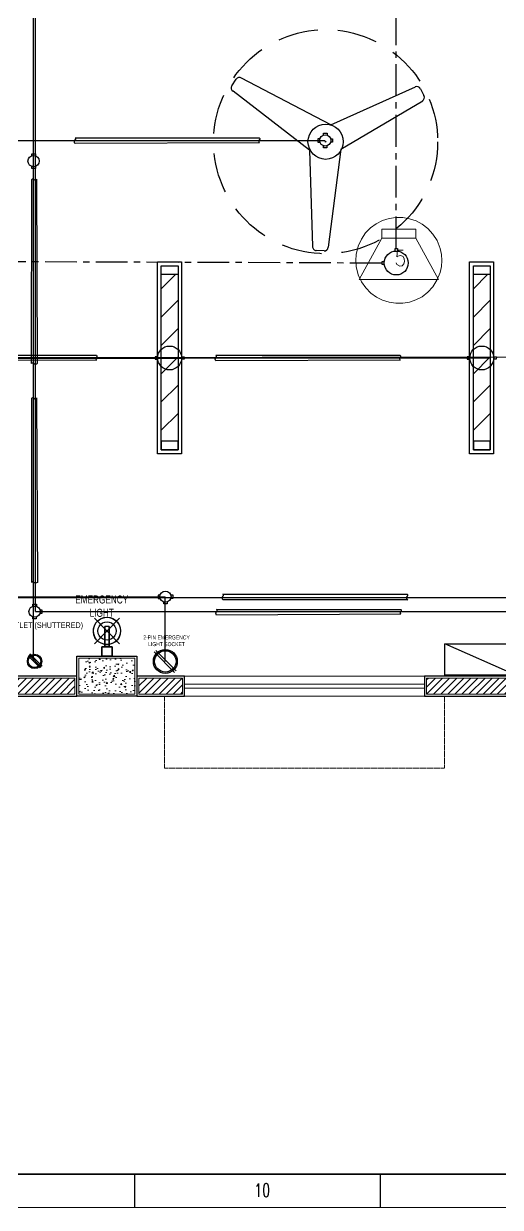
# Model space of a CAD drawing. Header units: inches. Extents: x 112 to 4169, y -2569 to 841.
# Drawn here: x 2096.3 to 2215.4, y -1182 to -886.2 of the extents above; entities that cross this region are included whole.
import ezdxf

# ---------------------------------------------------------------- set-up
doc = ezdxf.new("R2010")
doc.units = ezdxf.units.IN
doc.header["$MEASUREMENT"] = 0
for name, pattern in [('Bathroom _ King & Twin$0$CENTER', [50.8, 31.75, -6.35, 6.35, -6.35]), ('DASH', [0.35, 0.25, -0.1]), ('DASHED', [0.75, 0.5, -0.25])]:
    doc.linetypes.add(name, pattern=pattern)
for name, color, linetype in [('Cables', 7, 'Continuous'), ('HVAC', 44, 'Continuous'), ('Layer 1', 7, 'Continuous'), ('PVC Conduit and Circular Boxes', 7, 'Continuous'), ('Sockets', 7, 'Continuous'), ('wall 05', 253, 'Continuous')]:
    doc.layers.add(name, color=color, linetype=linetype)
for name, color, linetype, lineweight in [('COLUMN', 1, 'Continuous', 25), ('E-CF-Ceiling-Fan', 42, 'Continuous', 30), ('Glass', 5, 'Continuous', 9), ('HACTH', 8, 'Continuous', 9), ('Plaster Line', 254, 'Continuous', 15), ('Sunshed', 5, 'Continuous', 15), ('Text', 252, 'Continuous', 15), ('WINDOW', 140, 'Continuous', 9)]:
    doc.layers.add(name, color=color, linetype=linetype, lineweight=lineweight)
doc.styles.add('Swiss721', font='swisscl.ttf')
doc.styles.add('TEG BORDER', font='txt_qlt.shx', dxfattribs={"width": 0.7, "bigfont": 'hztxt.shx'})

# ---------------------------------------------------------------- blocks, each defined once
blk = doc.blocks.new('C10X15')
at = {"layer": 'HACTH'}
h = blk.add_hatch(dxfattribs=at)
h.set_pattern_fill('AR-CONC', color=256, scale=0.5, style=0)
h.set_pattern_definition([(50, (0, 0), (3.58630091, -0.31376067), [0.375, -4.125]), (355, (0, 0), (-0.69375667, 3.76096067), [0.3, -3.3]), (100.4514, (0.299, -0.026), (2.89254691, 3.44719771), [0.31870095, -3.50571056]), (46.1842, (0, 1), (5.33620524, -0.82759507), [0.5625, -6.1875]), (96.6356, (0.4447, 0.931), (4.67331353, 4.87058935), [0.47805144, -5.258565]), (351.1842, (0, 1), (4.67330973, 4.870593), [0.45, -4.95]), (21, (0.5, 0.75), (2.98453526, -2.01309445), [0.375, -4.125]), (326, (0.5, 0.75), (1.21657666, 3.62575023), [0.3, -3.3]), (71.4514, (0.7487, 0.5822), (4.20111314, 1.61265248), [0.31870095, -3.50571056]), (37.5, (0, 0), (0.060799277, 1.66446927), [0, -3.26, 0, -3.35, 0, -3.3125]), (7.5, (0, 0), (1.315347687, 1.97205856), [0, -1.91, 0, -3.185, 0, -1.2625]), (327.5, (-1.115, 0), (2.66911218, -0.112774359), [0, -1.25, 0, -3.9, 0, -5.175]), (317.5, (-1.615, 0), (2.915930847, 0.50052491), [0, -1.625, 0, -2.59, 0, -3.675])])
h.paths.add_polyline_path([(88231.5, -6817.5), (88231.5, -6808.5), (88217.5, -6808.5), (88217.5, -6817.5)])
at = {"layer": 'COLUMN'}
blk.add_lwpolyline([(88217, -6808), (88232, -6808), (88232, -6818), (88217, -6818)], close=True, dxfattribs=at)
at = {"layer": 'Plaster Line'}
blk.add_lwpolyline([(88217.5, -6808.5), (88231.5, -6808.5), (88231.5, -6817.5), (88217.5, -6817.5)], close=True, dxfattribs=at)
blk = doc.blocks.new('CF')
for p, q in [((-23.84, 14.22), (-22.76, 15.89)), ((1.35, 4.29), (-21.39, 16.19)), ((-4.07, -2.11), (-23.55, 12.84)), ((1.35, 4.29), (22.9, 13.97)), ((24.1, 13.48), (25.01, 11.71)), ((3.87, -1.9), (24.71, 10.43)), ((-4.07, -2.11), (-3.33, -26.62)), ((3.87, -1.9), (0.65, -26.82)), ((-0.39, -27.76), (-2.38, -27.66))]:
    blk.add_line(p, q)
for radius in [4.48, 0.0888]:
    blk.add_circle((0, 0), radius)
for centre, radius, start, end in [((-21.93, 15.35), 0.996, 57.1351, 147.1351), ((-23.01, 13.68), 0.996, 147.1351, 237.1351), ((23.21, 13.03), 0.996, 27.1351, 117.1351), ((24.09, 11.25), 1.03, 299.2548, 26.4357), ((-2.33, -26.67), 0.996, 177.1351, 267.1351), ((-0.34, -26.77), 0.996, 267.1351, 357.1351)]:
    blk.add_arc(centre, radius, start, end)
blk = doc.blocks.new('240 BORDER A2')
at = {"linetype": 'Continuous'}
blk.add_line((5, 5), (489, 5), dxfattribs=at)
for p, q in [((334.12, 0), (334.12, 5)), ((371.25, 0), (371.25, 5))]:
    blk.add_line(p, q)
at = {"color": 5, "lineweight": 15}
blk.add_lwpolyline([(0, 420), (594, 420), (594, 0), (0, 0)], close=True, dxfattribs=at)
blk.add_lwpolyline([(5, 415), (589, 415), (589, 5), (5, 5)], close=True)
at = {"insert": (352.17, 1.59), "char_height": 2, "width": 2, "attachment_point": 7, "style": 'TEG BORDER'}
blk.add_mtext('\\pi2.2204e-016;10', dxfattribs=at)

msp = doc.modelspace()

# ---------------------------------------------------------------- hatches: boundary and pattern name
h = msp.add_hatch()
h.set_pattern_fill('ANSI31', color=256, scale=40)
h.set_pattern_definition([(45, (1904.7855, -1072.263), (-3.53553, 3.53553), [])])
h.paths.add_polyline_path([(2134.84, -948.92), (2130.64, -948.92), (2130.64, -990.53), (2134.84, -990.53)])
h = msp.add_hatch()
h.set_pattern_fill('ANSI31', color=256, scale=40)
h.set_pattern_definition([(45, (1982.7855, -1072.263), (-3.53553, 3.53553), [])])
h.paths.add_polyline_path([(2212.84, -948.92), (2208.64, -948.92), (2208.64, -990.53), (2212.84, -990.53)])
at = {"layer": 'HACTH'}
h = msp.add_hatch(dxfattribs=at)
h.set_pattern_fill('ANSI31', color=256, scale=10, style=0)
h.set_pattern_definition([(45, (-121374.6227, -172383.6424), (-0.8838834765, 0.8838834765), [])])
h.paths.add_polyline_path([(2135.95, -1053.74), (2135.95, -1049.74), (2125.08, -1049.74), (2125.08, -1053.74)])
h.paths.add_polyline_path([(2065.08, -1049.74), (2043.08, -1049.74), (2043.08, -1053.74), (2109.08, -1053.74), (2109.08, -1049.74)])
h = msp.add_hatch(dxfattribs=at)
h.set_pattern_fill('ANSI31', color=256, scale=10, style=0)
h.set_pattern_definition([(45, (-117178.1, -173739.3368), (-0.8838834765, 0.8838834765), [])])
h.paths.add_polyline_path([(2278.08, -1053.74), (2278.08, -1049.74), (2196.95, -1049.74), (2196.95, -1053.74)])

# ---------------------------------------------------------------- linework, layer by layer
for p, q in [((2130.64, -969.73), (2134.84, -969.73)), ((2208.64, -969.73), (2212.84, -969.73))]:
    msp.add_line(p, q)
at = {"lineweight": 15}
for points in [[(2185.78, -937.57), (2185.78, -939.85), (2180.14, -950.17), (2199.94, -950.17)], [(2194.3, -937.57), (2185.78, -937.57)], [(2185.78, -939.85), (2194.3, -939.85), (2194.3, -937.57)], [(2199.94, -950.17), (2194.3, -939.85)]]:
    msp.add_lwpolyline(points, dxfattribs=at)
for points in [[(2189.08, -943.06), (2189.08, -942.38), (2189.68, -942.38), (2189.68, -943.06)], [(2186.41, -945.76), (2185.73, -945.77), (2185.74, -946.36), (2186.41, -946.36)], [(2129.77, -969.5), (2129.09, -969.5), (2129.09, -970.1), (2129.77, -970.09)], [(2135.71, -969.5), (2136.39, -969.5), (2136.38, -970.1), (2135.71, -970.09)], [(2207.77, -969.5), (2207.09, -969.5), (2207.09, -970.1), (2207.77, -970.09)], [(2213.71, -969.5), (2214.39, -969.5), (2214.38, -970.1), (2213.71, -970.09)]]:
    msp.add_lwpolyline(points)
for points in [[(2135.7, -993.73), (2129.7, -993.73), (2129.7, -945.73), (2135.7, -945.73)], [(2213.7, -993.73), (2207.7, -993.73), (2207.7, -945.73), (2213.7, -945.73)], [(2134.84, -992.67), (2130.64, -992.67), (2130.64, -946.78), (2134.84, -946.78)], [(2130.64, -946.78), (2134.84, -946.78), (2134.84, -948.92), (2130.64, -948.92)], [(2212.84, -992.67), (2208.64, -992.67), (2208.64, -946.78), (2212.84, -946.78)], [(2208.64, -946.78), (2212.84, -946.78), (2212.84, -948.92), (2208.64, -948.92)], [(2130.64, -992.67), (2134.84, -992.67), (2134.84, -990.53), (2130.64, -990.53)], [(2208.64, -992.67), (2212.84, -992.67), (2212.84, -990.53), (2208.64, -990.53)]]:
    msp.add_lwpolyline(points, close=True)
at = {"linetype": 'DASHED', "ltscale": 20}
msp.add_circle((2171.72, -915.73), 28, dxfattribs=at)
for centre in [(2189.38, -946.03), (2132.74, -969.76), (2210.74, -969.76)]:
    msp.add_circle(centre, 2.99)
at = {"lineweight": 15}
for points, knots in [([(2200.78, -945.37), (2200.78, -945.37), (2200.66, -943.87), (2200.66, -943.87), (2200.66, -943.87), (2200.36, -942.37), (2200.36, -942.37), (2196.83, -931.32), (2181.32, -932.39), (2179.36, -943.87), (2179.36, -943.87), (2179.24, -945.37), (2179.24, -945.37), (2179.24, -945.37), (2179.36, -946.93), (2179.36, -946.93), (2181.41, -958.4), (2196.75, -959.43), (2200.36, -948.43), (2200.36, -948.43), (2200.66, -946.93), (2200.66, -946.93), (2200.66, -946.93), (2200.78, -945.37), (2200.78, -945.37)], [0, 0, 0, 0, 1, 1, 1, 2, 2, 2, 3, 3, 3, 4, 4, 4, 5, 5, 5, 6, 6, 6, 7, 7, 7, 8, 8, 8, 8]), ([(2191.12, -942.85), (2191.12, -942.85), (2189.68, -942.85), (2189.68, -942.85), (2189.68, -942.85), (2189.5, -944.53), (2189.5, -944.53), (2189.5, -944.53), (2189.68, -944.35), (2189.68, -944.35), (2192.33, -943.07), (2191.73, -948.37), (2189.5, -946.39), (2189.5, -946.39), (2189.38, -946.03), (2189.38, -946.03)], [0, 0, 0, 0, 1, 1, 1, 2, 2, 2, 3, 3, 3, 4, 4, 4, 5, 5, 5, 5])]:
    msp.add_open_spline(points, degree=3, knots=knots, dxfattribs=at)
at = {"layer": 'Cables', "color": 136, "linetype": 'Bathroom _ King & Twin$0$CENTER', "lineweight": 30, "ltscale": 0.25}
for p, q in [((2189.38, -942.38), (2189.38, -774.67)), ((2185.73, -946.07), (2016.56, -945.45))]:
    msp.add_line(p, q, dxfattribs=at)
at = {"layer": 'Cables', "color": 4}
for p, q in [((2098.74, -1045.54), (2098.74, -836.67)), ((2099.19, -1033.13), (2099.19, -836.33)), ((2099.19, -1033.13), (2255.53, -1033.13))]:
    msp.add_line(p, q, dxfattribs=at)
at = {"layer": 'Cables', "color": 3}
for p, q in [((1964.44, -915.42), (2171.62, -915.42)), ((2051.09, -969.93), (2136.39, -969.8)), ((2136.39, -969.8), (2210.74, -969.76))]:
    msp.add_line(p, q, dxfattribs=at)
at = {"layer": 'Cables', "color": 1}
for p, q in [((1932.78, -969.87), (2325.35, -969.34)), ((1806.57, -1029.59), (2242.05, -1029.59))]:
    msp.add_line(p, q, dxfattribs=at)
at = {"layer": 'Cables', "color": 6}
for p in [(1806.82, -1029.4), (2131.66, -1045.57)]:
    msp.add_line(p, (2131.63, -1029.4), dxfattribs=at)
at = {"layer": 'Glass', "ltscale": 10}
msp.add_lwpolyline([(2196.45, -1052.24), (2196.45, -1051.24), (2136.45, -1051.24), (2136.45, -1052.24)], close=True, dxfattribs=at)
at = {"layer": 'HVAC'}
msp.add_line((2219.26, -1048.99), (2201.49, -1041.15), dxfattribs=at)
msp.add_lwpolyline([(2201.49, -1041.15), (2237.02, -1041.15), (2237.02, -1048.99), (2201.49, -1048.99)], close=True, dxfattribs=at)
at = {"layer": 'Layer 1', "color": 1}
for points in [[(2113.67, -1038.21), (2113.72, -1037.41), (2113.92, -1036.67), (2114.31, -1035.97), (2114.81, -1035.42), (2115.46, -1034.97), (2116.21, -1034.67), (2116.95, -1034.52), (2117.75, -1034.62), (2118.5, -1034.82), (2119.15, -1035.27), (2119.69, -1035.77), (2120.14, -1036.47), (2120.39, -1037.16), (2120.49, -1037.96)], [(2113.67, -1037.96), (2113.77, -1037.21), (2114.01, -1036.47), (2114.41, -1035.82), (2114.96, -1035.27), (2115.61, -1034.87), (2116.31, -1034.62), (2117.1, -1034.52), (2117.85, -1034.62), (2118.55, -1034.87), (2119.2, -1035.27), (2119.74, -1035.82), (2120.14, -1036.47), (2120.39, -1037.21), (2120.49, -1037.96), (2120.39, -1038.71), (2120.14, -1039.46), (2119.74, -1040.1), (2119.2, -1040.65), (2118.55, -1041.05), (2117.85, -1041.3), (2117.1, -1041.35), (2116.31, -1041.3), (2115.61, -1041.05), (2114.96, -1040.65), (2114.41, -1040.1), (2114.01, -1039.46), (2113.77, -1038.71), (2113.67, -1037.96)], [(2120.24, -1041.15), (2113.92, -1034.77)], [(2120.24, -1034.77), (2113.92, -1041.15)], [(2114.81, -1037.96), (2114.86, -1037.36), (2115.11, -1036.81), (2115.46, -1036.37), (2115.96, -1035.97), (2116.51, -1035.77), (2117.1, -1035.67), (2117.65, -1035.77), (2118.2, -1035.97), (2118.7, -1036.37), (2119.05, -1036.81), (2119.3, -1037.36), (2119.35, -1037.96), (2119.3, -1038.56), (2119.05, -1039.11), (2118.7, -1039.56), (2118.2, -1039.95), (2117.65, -1040.15), (2117.1, -1040.25), (2116.51, -1040.15), (2115.96, -1039.95), (2115.46, -1039.56), (2115.11, -1039.11), (2114.86, -1038.56), (2114.81, -1037.96)], [(2116.51, -1041.95), (2117.65, -1041.95), (2117.65, -1036.81)], [(2116.51, -1041.95), (2116.51, -1036.81), (2116.51, -1041.6), (2116.51, -1041.95), (2117.65, -1041.95)], [(2117.65, -1036.81), (2116.51, -1036.81)], [(2117.65, -1036.81), (2116.51, -1036.81)], [(2117.65, -1036.81), (2117.65, -1041.95)], [(2120.49, -1037.96), (2120.39, -1038.76), (2120.14, -1039.51), (2119.69, -1040.15), (2119.1, -1040.7), (2118.4, -1041.1), (2117.65, -1041.35)], [(2116.26, -1041.25), (2115.61, -1041.05), (2114.96, -1040.65), (2114.46, -1040.15), (2114.06, -1039.56), (2113.82, -1038.91), (2113.67, -1038.21)], [(2118.35, -1044.24), (2118.35, -1041.95), (2115.81, -1041.95), (2115.81, -1044.24)], [(2115.81, -1044.24), (2115.81, -1041.95)], [(2115.81, -1041.95), (2118.35, -1041.95)], [(2116.26, -1041.25), (2116.51, -1041.35), (2117.65, -1041.35)], [(2118.35, -1041.95), (2118.35, -1044.24)], [(2118.35, -1044.24), (2115.81, -1044.24)]]:
    msp.add_lwpolyline(points, dxfattribs=at)
at = {"layer": 'Plaster Line'}
msp.add_lwpolyline([(2065.08, -1049.74), (2043.08, -1049.74), (2043.08, -1053.74), (2109.08, -1053.74), (2109.08, -1049.74), (2065.08, -1049.74)], dxfattribs=at)
for points in [[(2135.95, -1049.74), (2125.08, -1049.74), (2125.08, -1053.74), (2135.95, -1053.74)], [(2278.08, -1049.74), (2196.95, -1049.74), (2196.95, -1053.74), (2278.08, -1053.74)]]:
    msp.add_lwpolyline(points, close=True, dxfattribs=at)
at = {"layer": 'PVC Conduit and Circular Boxes'}
for p, q in [((2098.59, -1031.79), (2098.59, -1031.29)), ((2098.59, -1031.29), (2099.46, -1031.29)), ((2099.46, -1031.29), (2099.46, -1031.82)), ((2098.54, -1034.96), (2098.54, -1034.46)), ((2099.42, -1034.96), (2098.54, -1034.96)), ((2099.42, -1034.46), (2099.42, -1034.96)), ((2100.32, -1032.7), (2100.81, -1032.7)), ((2100.81, -1033.57), (2100.32, -1033.57)), ((2100.81, -1032.7), (2100.81, -1033.57))]:
    msp.add_line(p, q, dxfattribs=at)
for points in [[(2171.22, -914.07), (2171.22, -913.58), (2172.09, -913.58), (2172.1, -914.1)], [(2170.28, -915), (2169.78, -915.01), (2169.79, -915.88), (2170.29, -915.87)], [(2172.05, -916.75), (2172.05, -917.24), (2171.18, -917.24), (2171.18, -916.75)], [(2172.95, -914.98), (2173.44, -914.98), (2173.44, -915.85), (2172.95, -915.85)], [(2098.34, -919.24), (2098.34, -918.74), (2099.22, -918.74), (2099.22, -919.26)], [(2099.18, -921.91), (2099.18, -922.41), (2098.3, -922.41), (2098.3, -921.91)], [(2130.35, -1028.98), (2129.86, -1028.99), (2129.87, -1029.86), (2130.36, -1029.86)], [(2133.02, -1028.96), (2133.52, -1028.96), (2133.52, -1029.83), (2133.02, -1029.83)], [(2132.13, -1030.73), (2132.13, -1031.22), (2131.25, -1031.22), (2131.25, -1030.73)]]:
    msp.add_lwpolyline(points, dxfattribs=at)
for points in [[(2155.15, -914.79, -0.56347), (2155.15, -915.3, 0.571886), (2155.22, -915.97), (2109.14, -916.19, -0.456322), (2109.15, -915.3, 0.605884), (2109.15, -914.78)], [(2098.27, -925.14, -0.56347), (2098.78, -925.14, 0.571886), (2099.45, -925.06), (2099.67, -971.14, -0.456322), (2098.78, -971.14, 0.605884), (2098.25, -971.14)], [(2114.47, -969.1, -0.56347), (2114.47, -969.6, 0.571886), (2114.54, -970.27), (2068.46, -970.5, -0.456322), (2068.47, -969.6, 0.605884), (2068.47, -969.08)], [(2190.32, -969.1, -0.56347), (2190.32, -969.6, 0.571886), (2190.39, -970.27), (2144.31, -970.5, -0.456322), (2144.32, -969.6, 0.605884), (2144.32, -969.08)], [(2098.29, -979.82, -0.56347), (2098.8, -979.82, 0.571886), (2099.47, -979.74), (2099.69, -1025.82, -0.456322), (2098.8, -1025.82, 0.605884), (2098.28, -1025.82)], [(2192.07, -1028.75, -0.56347), (2192.07, -1029.26, 0.540914), (2192.27, -1030.15), (2146.06, -1030.15, -0.456322), (2146.07, -1029.26, 0.605884), (2146.07, -1028.74)], [(2190.49, -1032.6, -0.56347), (2190.49, -1033.11, 0.571886), (2190.56, -1033.78), (2144.49, -1034, -0.456322), (2144.49, -1033.11, 0.605884), (2144.49, -1032.59)]]:
    msp.add_lwpolyline(points, format="xyb", close=True, dxfattribs=at)
for centre in [(2171.62, -915.42), (2098.74, -920.58), (2131.69, -1029.4), (2098.98, -1033.13)]:
    msp.add_circle(centre, 1.4, dxfattribs=at)
at = {"layer": 'Sockets', "color": 3}
for p, q in [((2097.84, -1043.71), (2100.91, -1046.77)), ((2097.35, -1044.15), (2100.41, -1047.21)), ((2097.6, -1043.93), (2100.66, -1046.99))]:
    msp.add_line(p, q, dxfattribs=at)
at = {"layer": 'Sockets', "color": 1}
for p, q in [((2133.97, -1048.31), (2128.87, -1043.21)), ((2134.38, -1047.94), (2129.28, -1042.84))]:
    msp.add_line(p, q, dxfattribs=at)
at = {"layer": 'Sockets', "color": 3}
for radius in [1.79, 1.56]:
    msp.add_circle((2098.98, -1045.57), radius, dxfattribs=at)
at = {"layer": 'Sockets', "color": 1}
for radius in [2.99, 2.67]:
    msp.add_circle((2131.66, -1045.57), radius, dxfattribs=at)
at = {"layer": 'Sunshed', "linetype": 'DASH'}
msp.add_lwpolyline([(2131.45, -1054.24), (2131.45, -1072.24), (2201.45, -1072.24), (2201.45, -1054.24)], dxfattribs=at)
at = {"layer": 'wall 05'}
msp.add_lwpolyline([(2064.56, -1049.24), (2042.58, -1049.24), (2042.58, -1054.24), (2109.58, -1054.24), (2109.58, -1049.24), (2064.56, -1049.24)], dxfattribs=at)
for points in [[(2136.45, -1049.24), (2124.58, -1049.24), (2124.58, -1054.24), (2136.45, -1054.24)], [(2278.58, -1049.24), (2196.45, -1049.24), (2196.45, -1054.24), (2278.58, -1054.24)]]:
    msp.add_lwpolyline(points, close=True, dxfattribs=at)
at = {"layer": 'WINDOW', "ltscale": 10}
msp.add_lwpolyline([(2196.45, -1054.24), (2196.45, -1049.24), (2136.45, -1049.24), (2136.45, -1054.24)], close=True, dxfattribs=at)

# ---------------------------------------------------------------- block references
at = {"xscale": 1.652949273830399, "yscale": 1.652949273830399, "zscale": 1.652949273830399}
msp.add_blockref('240 BORDER A2', (1571.77, -1181.97), dxfattribs=at)
at = {"layer": 'E-CF-Ceiling-Fan', "lineweight": 0, "xscale": 0.9826591356573481, "yscale": 0.9826591356573481, "zscale": 0.9826591356486393}
msp.add_blockref('CF', (2171.72, -915.73), dxfattribs=at)
at = {"layer": 'HACTH'}
msp.add_blockref('C10X15', (-86107.42, 5763.76), dxfattribs=at)

# ---------------------------------------------------------------- texts
at = {"layer": 'Sockets', "color": 3, "style": 'Swiss721'}
msp.add_text('RS-3 PIN 20A SOCKET OUTLET (SHUTTERED)', height=1.4315, dxfattribs=at).set_placement((2071.78, -1037.22))
at = {"layer": 'Text', "color": 4, "attachment_point": 2, "style": 'Swiss721'}
for s, insert, char_height, width in [('EMERGENCY LIGHT ', (2115.77, -1029.1), 2, 15.6576), ('2-PIN EMERGENCY LIGHT SOCKET', (2131.96, -1039.09), 1, 12.2818)]:
    msp.add_mtext(s, dxfattribs=dict(at, insert=insert, char_height=char_height, width=width))

doc.saveas('drawing.dxf')
